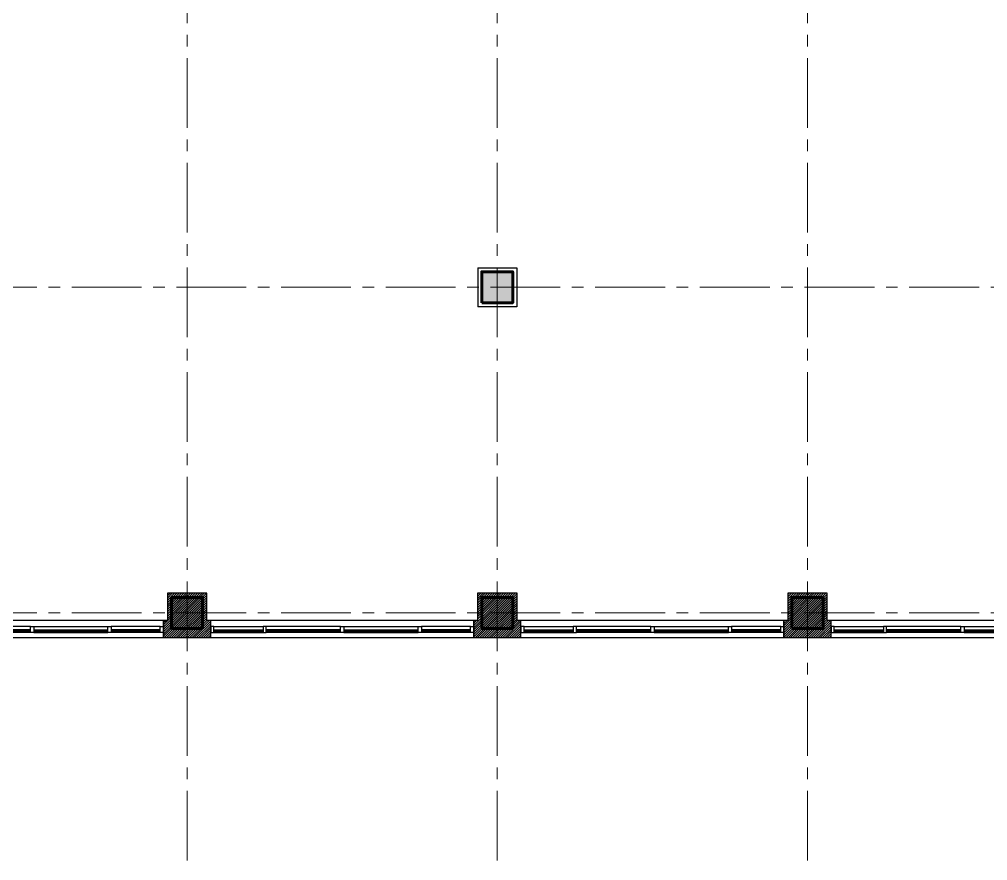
# Model space of a CAD drawing. Header units: inches. Extents: x -58 to 2079, y -173 to 1932.
# Drawn here: x 549 to 1298, y -173 to 478 of the extents above; entities that cross this region are included whole.
import ezdxf

# ---------------------------------------------------------------- set-up
doc = ezdxf.new("R2010")
doc.units = ezdxf.units.IN
doc.header["$LTSCALE"] = 72
doc.header["$MEASUREMENT"] = 0
doc.linetypes.add('CENTER2', pattern=[1.125, 0.75, -0.125, 0.125, -0.125])
doc.layers.get('0').update_dxf_attribs({"linetype": 'CONTINUOUS'})
doc.layers.add('A-Wall-Bldg', color=235, linetype='CONTINUOUS')
doc.layers.add('S-Cols-Patt', color=5, linetype='CONTINUOUS', lineweight=60)
doc.layers.add('S-Grid', color=8, linetype='CENTER2', lineweight=13)

# ---------------------------------------------------------------- blocks, each defined once
blk = doc.blocks.new('A$C02883848')
h = blk.add_hatch()
h.set_pattern_fill('ANSI31', color=6, scale=10, style=0)
h.set_pattern_definition([(45, (-4.7809, -750.3497), (-0.8838835, 0.8838835), [])])
h.paths.add_polyline_path([(13.25, 18.25), (13.25, 15.25), (34.25, 15.25), (34.25, -15.25), (13.25, -15.25), (13.25, -18.25), (0, -18.25), (0, 18.25)])
at = {"color": 6}
blk.add_lwpolyline([(13.25, 18.25), (13.25, 15.25), (34.25, 15.25), (34.25, -15.25), (13.25, -15.25), (13.25, -18.25), (0, -18.25), (0, 18.25)], close=True, dxfattribs=at)
blk = doc.blocks.new('A$C192C5959')
at = {"color": 6}
for p, q in [((-101.75, 0.01375), (101.75, 0.01375)), ((-101.75, 0.01375), (-101.75, -13.5)), ((101.75, 0.01375), (101.75, -13.5)), ((-99.25, -4), (-61.25, -4)), ((-99.25, -5), (-61.25, -5)), ((-99.25, -6), (-61.25, -6)), ((-1.25, -4), (-58.75, -4)), ((-1.25, -5), (-58.75, -5)), ((-1.25, -6), (-58.75, -6)), ((1.25, -4), (58.75, -4)), ((1.25, -5), (58.75, -5)), ((1.25, -6), (58.75, -6)), ((99.25, -4), (61.25, -4)), ((99.25, -5), (61.25, -5)), ((99.25, -6), (61.25, -6)), ((-101.75, -13.5), (101.75, -13.5)), ((-99.25, -8.5), (-61.25, -8.5)), ((-1.25, -8.5), (-58.75, -8.5)), ((1.25, -8.5), (58.75, -8.5)), ((99.25, -8.5), (61.25, -8.5))]:
    blk.add_line(p, q, dxfattribs=at)
for points in [[(-101.75, -4), (-99.25, -4), (-99.25, -8.5), (-101.75, -8.5)], [(-61.25, -4), (-58.75, -4), (-58.75, -8.5), (-61.25, -8.5)], [(1.25, -4), (-1.25, -4), (-1.25, -8.5), (1.25, -8.5)], [(61.25, -4), (58.75, -4), (58.75, -8.5), (61.25, -8.5)], [(101.75, -4), (99.25, -4), (99.25, -8.5), (101.75, -8.5)]]:
    blk.add_lwpolyline(points, close=True, dxfattribs=at)

msp = doc.modelspace()

# ---------------------------------------------------------------- hatches: boundary and pattern name
at = {"layer": 'S-Cols-Patt'}
for points in [[(907, 259), (931, 259), (931, 283), (907, 283)], [(667, 7), (691, 7), (691, 31), (667, 31)], [(907, 7), (931, 7), (931, 31), (907, 31)], [(1147, 7), (1171, 7), (1171, 31), (1147, 31)]]:
    msp.add_hatch(color=256, dxfattribs=at).paths.add_polyline_path(points)

# ---------------------------------------------------------------- linework, layer by layer
at = {"layer": 'A-Wall-Bldg'}
for p, q in [((904, 286), (934, 286)), ((904, 286), (904, 256)), ((934, 286), (934, 256)), ((934, 256), (904, 256))]:
    msp.add_line(p, q, dxfattribs=at)
at = {"layer": 'S-Cols-Patt'}
for points in [[(907, 259), (931, 259), (931, 283), (907, 283)], [(907, 259), (931, 259), (931, 283), (907, 283)], [(667, 7), (691, 7), (691, 31), (667, 31)], [(667, 31), (691, 31), (691, 7), (667, 7)], [(907, 7), (931, 7), (931, 31), (907, 31)], [(1147, 7), (1171, 7), (1171, 31), (1147, 31)]]:
    msp.add_lwpolyline(points, close=True, dxfattribs=at)
at = {"layer": 'S-Grid', "linetype": 'CENTER2'}
for p, q in [((-58.25, 271), (2079.24, 271)), ((-58.25, 19), (2079.24, 19))]:
    msp.add_line(p, q, dxfattribs=at)
at = {"layer": 'S-Grid', "linetype": 'CENTER2', "flags": 128}
for points in [[(679, -172.63), (679, 1932.4)], [(919, -172.63), (919, 1932.4)], [(1159, -172.63), (1159, 1932.4)]]:
    msp.add_lwpolyline(points, dxfattribs=at)

# ---------------------------------------------------------------- block references
at = {"color": 6, "xscale": -1}
for name, p, rotation in [('A$C02883848', (679, 0), 270), ('A$C02883848', (919, 0), 270), ('A$C02883848', (1159, 0), 270), ('A$C192C5959', (559, 0.01), 180), ('A$C192C5959', (799, 0.01), 180), ('A$C192C5959', (1039, 0.01), 180), ('A$C192C5959', (1279, 0.01), 180)]:
    msp.add_blockref(name, p, dxfattribs=dict(at, rotation=rotation))

doc.saveas('drawing.dxf')
